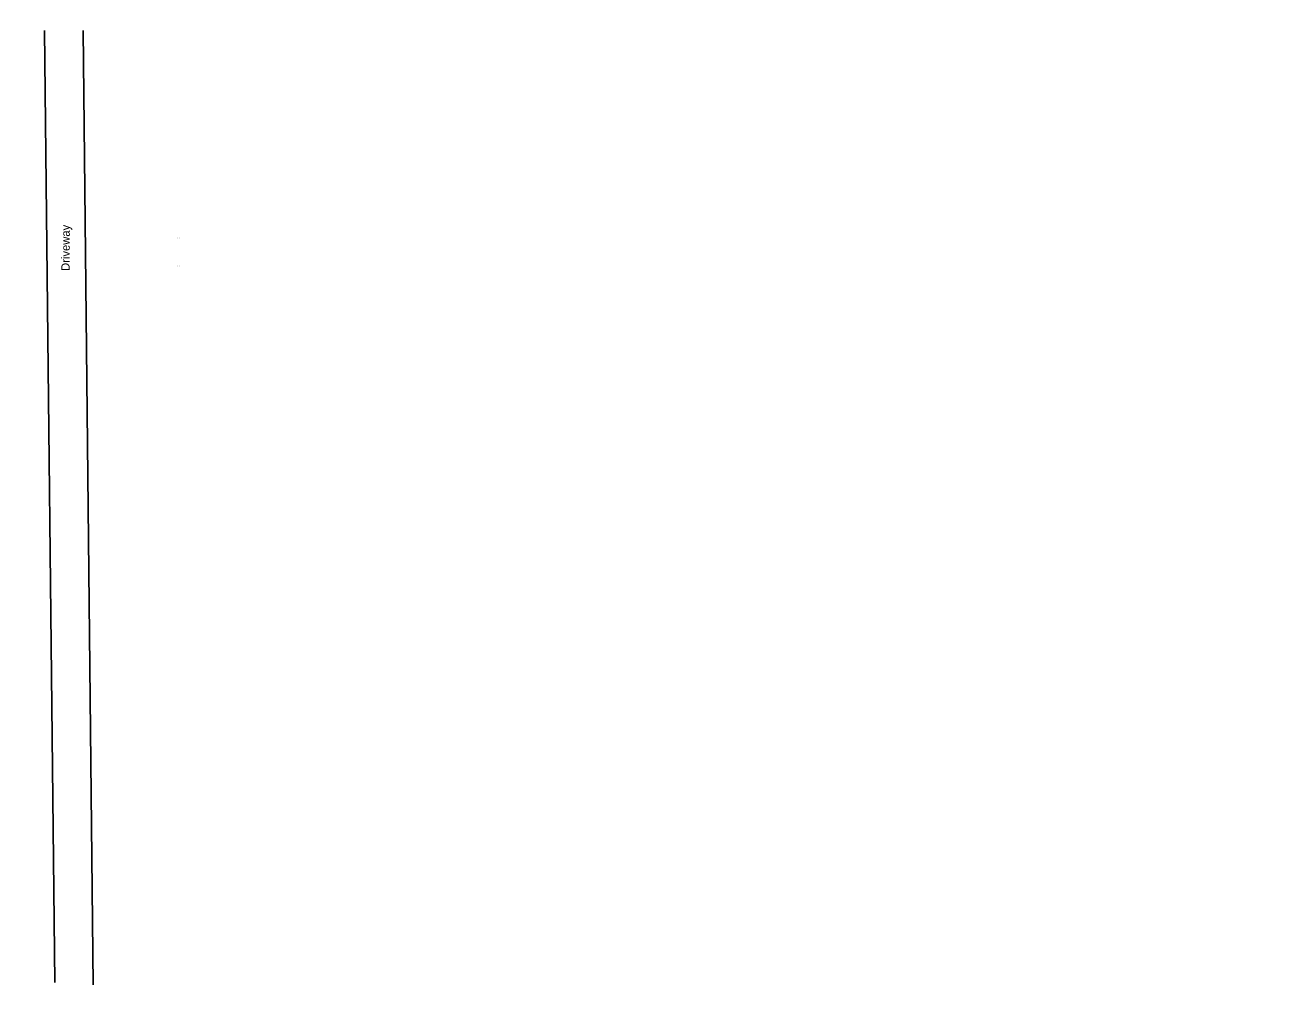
# Model space of a CAD drawing. Extents: x -317 to 1380, y 127 to 1270.
# Drawn here: x 479.8 to 927.3, y 126.7 to 470.1 of the extents above; entities that cross this region are included whole.
import ezdxf

# ---------------------------------------------------------------- set-up
doc = ezdxf.new("R2010")
doc.units = 0
for name, color, linetype in [('Driveway_1786Plat', 7, 'Continuous'), ('Marsh_1786Plat', 7, 'Continuous'), ('QdBdv2', 7, 'Continuous'), ('QuadratBoundariesfromArcMap', 7, 'Continuous'), ('Structures', 7, 'Continuous')]:
    doc.layers.add(name, color=color, linetype=linetype)

# ---------------------------------------------------------------- blocks, each defined once
blk = doc.blocks.new('POINT_DISPLAY')
blk.add_line((0, 0), (0, 0))

msp = doc.modelspace()

# ---------------------------------------------------------------- linework, layer by layer
at = {"layer": 'Driveway_1786Plat'}
for p, q in [((486.74, 468.14), (490.43, 127.6)), ((500.55, 468.14), (504.23, 126.68))]:
    msp.add_line(p, q, dxfattribs=at)
at = {"layer": 'Marsh_1786Plat'}
msp.add_spline([(-316.93, 507.77), (56.27, 504.1), (59.95, 520.64), (94.88, 564.77), (161.06, 612.57), (199.67, 649.33), (225.41, 669.56), (256.66, 761.48), (311.82, 766.99), (350.42, 798.25), (376.44, 805.13), (393.75, 807.35), (415.49, 859.27), (454.55, 861.05), (464.31, 831.76), (472.3, 810.46), (508.69, 808.68), (554.85, 805.13), (589.47, 805.13), (615.21, 829.1), (655.15, 867.26), (664.92, 857.5), (680.01, 827.32), (687.99, 818.44), (733.26, 810.46), (766.99, 824.66), (779.42, 829.98), (790.96, 798.92), (798.06, 782.94), (828.24, 767.85), (850.43, 766.96), (884.16, 763.41), (922.33, 769.62), (917.89, 732.34), (925.88, 693.29)], degree=3, dxfattribs=at)

# ---------------------------------------------------------------- block references
at = {"layer": 'QdBdv2'}
for p in [(534.5, 394.1), (534.5, 394.1), (534.5, 394.1), (534.5, 394.1), (535, 394.1), (535, 394.1), (535, 394.1), (535, 394.1), (534.5, 393.6), (534.5, 393.6), (534.5, 393.6), (534.5, 393.6), (535, 393.6), (535, 393.6), (535, 393.6), (535, 393.6), (534.5, 384.1), (534.5, 384.1), (534.5, 384.1), (534.5, 384.1), (534.5, 383.6), (534.5, 383.6), (534.5, 383.6), (534.5, 383.6), (535, 384.1), (535, 384.1), (535, 384.1), (535, 384.1), (535, 383.6), (535, 383.6), (535, 383.6), (535, 383.6)]:
    msp.add_blockref('POINT_DISPLAY', p, dxfattribs=at)
at = {"layer": 'QuadratBoundariesfromArcMap'}
for p in [(534.5, 394.1), (534.5, 394.1), (534.5, 394.1), (534.5, 394.1), (535, 394.1), (535, 394.1), (535, 394.1), (535, 394.1), (534.5, 393.6), (534.5, 393.6), (534.5, 393.6), (534.5, 393.6), (535, 393.6), (535, 393.6), (535, 393.6), (535, 393.6), (534.5, 384.1), (534.5, 384.1), (534.5, 384.1), (534.5, 384.1), (534.5, 383.6), (534.5, 383.6), (534.5, 383.6), (534.5, 383.6), (535, 384.1), (535, 384.1), (535, 384.1), (535, 384.1), (535, 383.6), (535, 383.6), (535, 383.6), (535, 383.6)]:
    msp.add_blockref('POINT_DISPLAY', p, dxfattribs=at)

# ---------------------------------------------------------------- texts
at = {"layer": 'Structures'}
msp.add_text('Driveway', height=3, rotation=89.8, dxfattribs=at).set_placement((495.77, 382.1))

doc.saveas('drawing.dxf')
